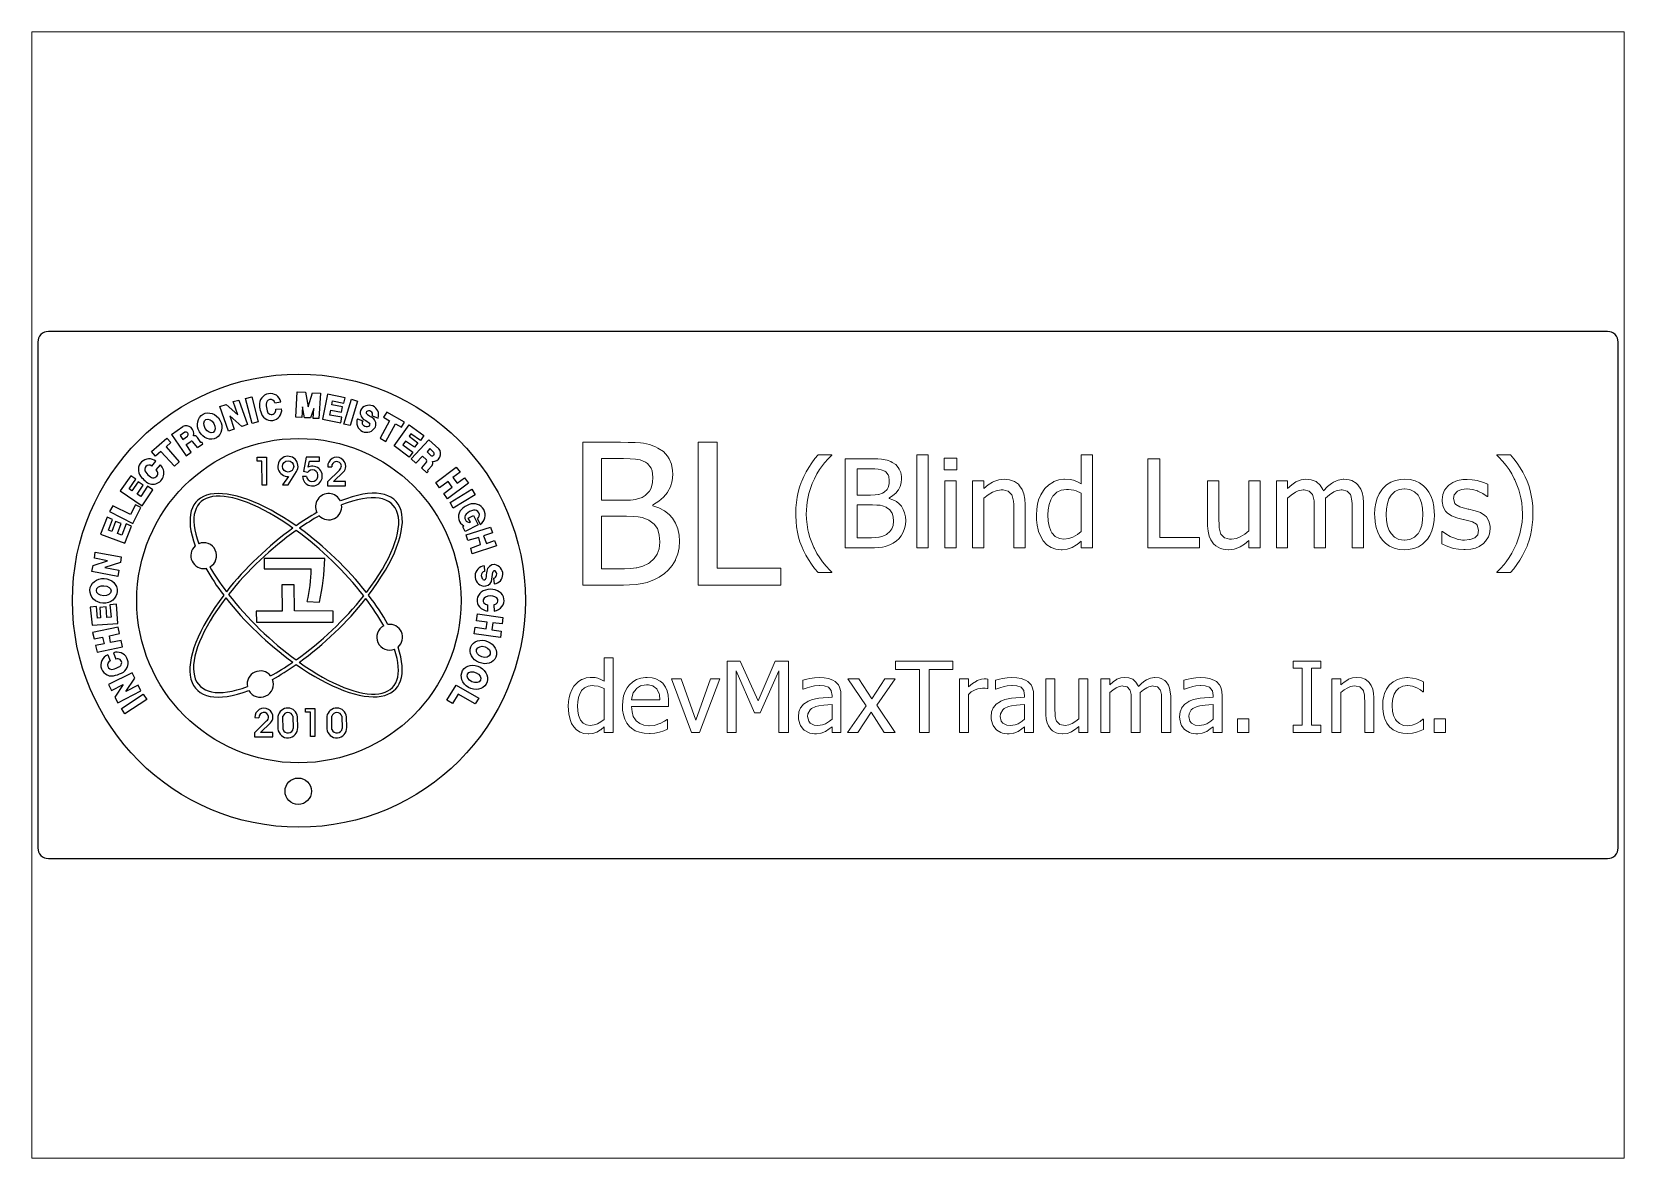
# Paper-space layout 'Layout1' of a CAD drawing. Header units: millimetres. Extents: x 30 to 267, y 21 to 189.
# The model-space entities are those that its viewports show. They can reach past a viewport. Long polylines and large blocks are cut down to what shows.
import ezdxf

# ---------------------------------------------------------------- set-up
doc = ezdxf.new("R2010")
doc.units = ezdxf.units.MM

msp = doc.modelspace()

# ---------------------------------------------------------------- linework, layer by layer
at = {"color": 1, "true_color": 0xff0000}
for p, q in [((73.44, 125.6), (73.89, 132.8)), ((73.89, 132.8), (76.25, 132.74)), ((76.25, 132.74), (76.96, 128.54)), ((76.96, 128.54), (78.21, 132.56)), ((78.21, 132.56), (80.48, 132.43)), ((80.48, 132.43), (80.05, 125.2)), ((82.48, 132.16), (81.09, 125.05)), ((87.51, 131.12), (82.48, 132.16)), ((51.86, 128.62), (53.58, 129.18)), ((54.28, 121.68), (51.86, 128.62)), ((53.58, 129.18), (56.95, 126.33)), ((55.65, 130.04), (57.23, 130.44)), ((56.95, 126.33), (55.65, 130.04)), ((57.23, 130.44), (59.71, 123.53)), ((59.13, 130.96), (60.98, 131.38)), ((61, 123.83), (59.13, 130.96)), ((60.98, 131.38), (62.7, 124.27)), ((67.49, 129.72), (69.24, 129.97)), ((67.77, 127.9), (69.42, 128.02)), ((75.36, 128.53), (75.13, 125.49)), ((75.96, 125.41), (75.36, 128.53)), ((78.6, 128.08), (77.61, 125.4)), ((78.41, 125.27), (78.6, 128.08)), ((83.1, 126.23), (83.4, 127.6)), ((83.4, 127.6), (86.5, 127.05)), ((83.74, 129.16), (83.9, 130.23)), ((86.79, 128.59), (83.74, 129.16)), ((83.9, 130.23), (87.17, 129.56)), ((86.5, 127.05), (86.79, 128.59)), ((87.17, 129.56), (87.51, 131.12)), ((87.17, 123.66), (89.28, 130.7)), ((90.98, 130.18), (88.91, 123.21)), ((89.28, 130.7), (90.98, 130.18)), ((99.39, 127.03), (98.46, 125.59)), ((104.42, 124.18), (99.39, 127.03)), ((38.07, 120.73), (41.29, 122.95)), ((58.09, 122.96), (54.68, 126.03)), ((54.68, 126.03), (55.93, 122.22)), ((59.71, 123.53), (58.09, 122.96)), ((62.7, 124.27), (61, 123.83)), ((75.13, 125.49), (73.44, 125.6)), ((77.61, 125.4), (75.96, 125.41)), ((80.05, 125.2), (78.41, 125.27)), ((81.09, 125.05), (86.28, 124)), ((86.6, 125.58), (83.1, 126.23)), ((86.28, 124), (86.6, 125.58)), ((88.91, 123.21), (87.17, 123.66)), ((91, 125.17), (92.5, 124.61)), ((93.44, 124.63), (94.48, 123.89)), ((95.3, 126.03), (96.89, 125.37)), ((100.12, 124.56), (97.49, 119.66)), ((98.46, 125.59), (100.12, 124.56)), ((99.1, 118.73), (101.85, 123.73)), ((101.51, 117.43), (105.75, 123.42)), ((101.85, 123.73), (103.59, 122.8)), ((103.59, 122.8), (104.42, 124.18)), ((105.75, 123.42), (109.92, 120.44)), ((32.37, 115.86), (36.7, 119.67)), ((37.88, 118.42), (36.5, 117.14)), ((36.7, 119.67), (37.88, 118.42)), ((38.07, 120.73), (42.25, 114.66)), ((41.88, 121.31), (40.51, 120.36)), ((40.51, 120.36), (41.25, 119.28)), ((41.25, 119.28), (42.6, 120.22)), ((42.23, 117.8), (43.56, 118.7)), ((45.46, 116.96), (44.13, 118.6)), ((46.4, 118.43), (45.42, 119.83)), ((45.46, 116.96), (47.02, 118.02)), ((46.75, 118.41), (46.4, 118.43)), ((47.02, 118.02), (46.75, 118.41)), ((55.93, 122.22), (54.28, 121.68)), ((97.49, 119.66), (99.1, 118.73)), ((104.67, 118.75), (103.95, 117.73)), ((107.26, 117.05), (104.67, 118.75)), ((106.19, 120.9), (105.69, 120.19)), ((105.69, 120.19), (108.22, 118.35)), ((108.94, 119.01), (106.19, 120.9)), ((111.36, 119.19), (106.31, 113.74)), ((108.22, 118.35), (107.26, 117.05)), ((109.92, 120.44), (108.94, 119.01)), ((111.36, 119.19), (114.19, 116.63)), ((33.54, 114.56), (32.37, 115.86)), ((35.04, 115.86), (33.54, 114.56)), ((38.87, 111.65), (35.04, 115.86)), ((36.5, 117.14), (40.23, 112.91)), ((43.64, 115.66), (42.23, 117.8)), ((42.25, 114.66), (43.64, 115.66)), ((62.41, 114.19), (65.09, 114.19)), ((62.42, 113.14), (62.41, 114.19)), ((65.09, 114.19), (65.09, 106.26)), ((76.44, 114.23), (75.69, 110.17)), ((80.22, 114.26), (76.44, 114.23)), ((80.24, 113.08), (80.22, 114.26)), ((105.71, 114.28), (101.51, 117.43)), ((103.95, 117.73), (106.8, 115.67)), ((106.8, 115.67), (105.71, 114.28)), ((106.31, 113.74), (107.68, 112.55)), ((107.68, 112.55), (109.5, 114.5)), ((109.5, 114.5), (110.7, 113.5)), ((111.64, 116.67), (110.84, 115.75)), ((110.84, 115.75), (111.88, 114.71)), ((112.78, 115.57), (111.64, 116.67)), ((26.49, 108.92), (23.46, 104.62)), ((27.93, 107.94), (26.49, 108.92)), ((32.42, 111.71), (33.62, 113.07)), ((34.88, 112.01), (33.62, 110.61)), ((40.23, 112.91), (38.87, 111.65)), ((63.83, 113.13), (62.42, 113.14)), ((63.84, 106.26), (63.83, 113.13)), ((71.28, 106.35), (73.67, 110.12)), ((76.75, 109.86), (75.69, 110.17)), ((77.02, 111.42), (77.37, 113.07)), ((77.37, 113.07), (80.24, 113.08)), ((85.86, 110.56), (82.46, 107.18)), ((82.54, 111.51), (83.71, 111.48)), ((84.16, 107.32), (87, 110.06)), ((110.68, 112.93), (109.28, 111.22)), ((109.28, 111.22), (110.76, 109.82)), ((110.76, 109.82), (111.13, 110.19)), ((111.03, 110.57), (112.27, 111.9)), ((111.13, 110.19), (111.03, 110.57)), ((113.32, 107.05), (119.1, 111.43)), ((120.28, 109.95), (118.21, 108.43)), ((119.1, 111.43), (120.28, 109.95)), ((23.46, 104.62), (29.73, 100.39)), ((25.97, 105.2), (27.93, 107.94)), ((26.79, 104.64), (25.97, 105.2)), ((28.57, 107.18), (26.79, 104.64)), ((28.25, 103.67), (29.98, 106.3)), ((29.98, 106.3), (28.57, 107.18)), ((31.26, 105.96), (29.29, 103.03)), ((29.73, 100.39), (32.72, 104.92)), ((32.72, 104.92), (31.26, 105.96)), ((65.09, 106.26), (63.84, 106.26)), ((71.4, 108.75), (69.67, 106.34)), ((69.67, 106.34), (71.28, 106.35)), ((76.51, 108.76), (75.37, 108.76)), ((82.46, 107.18), (82.46, 106.09)), ((82.46, 106.09), (87.61, 106.09)), ((87.61, 107.3), (84.16, 107.32)), ((87.61, 106.09), (87.61, 107.3)), ((114.33, 105.52), (113.32, 107.05)), ((116.81, 107.33), (114.33, 105.52)), ((115.59, 103.86), (117.97, 105.68)), ((122.62, 106.81), (116.67, 102.4)), ((117.97, 105.68), (116.81, 107.33)), ((117.37, 101.35), (123.54, 105.16)), ((118.21, 108.43), (119.44, 106.81)), ((119.44, 106.81), (121.46, 108.31)), ((121.46, 108.31), (122.62, 106.81)), ((123.54, 105.16), (124.55, 103.54)), ((21.4, 100.39), (20.38, 98.77)), ((26.37, 97.88), (21.4, 100.39)), ((27.79, 100.69), (26.37, 97.88)), ((27.01, 95.34), (29.33, 99.93)), ((29.33, 99.93), (27.79, 100.69)), ((29.29, 103.03), (28.25, 103.67)), ((116.67, 102.4), (115.59, 103.86)), ((118.27, 99.73), (117.37, 101.35)), ((124.55, 103.54), (118.27, 99.73)), ((19.78, 97.14), (17.87, 92.27)), ((21.28, 96.52), (19.78, 97.14)), ((20.08, 93.47), (21.28, 96.52)), ((20.38, 98.77), (27.01, 95.34)), ((22.16, 95.94), (21.08, 93.09)), ((23.74, 95.32), (22.16, 95.94)), ((22.66, 92.55), (23.74, 95.32)), ((25.17, 95.26), (23.94, 92.07)), ((26.65, 94.62), (25.17, 95.26)), ((122.55, 96.88), (124.06, 97.66)), ((123.22, 95.7), (122.55, 96.88)), ((124.06, 97.66), (125.4, 94.96)), ((125.2, 96.7), (125.98, 95.04)), ((17.87, 92.27), (24.74, 89.71)), ((21.08, 93.09), (20.08, 93.47)), ((23.94, 92.07), (22.66, 92.55)), ((24.74, 89.71), (26.65, 94.62)), ((120.99, 94.41), (121.31, 94.69)), ((121.69, 93.03), (120.99, 94.41)), ((125.4, 94.96), (121.69, 93.03)), ((122.01, 92.14), (128.87, 94.35)), ((122.46, 90.47), (122.01, 92.14)), ((125.54, 91.37), (122.46, 90.47)), ((126.08, 89.35), (125.54, 91.37)), ((129.48, 92.71), (126.95, 91.88)), ((126.95, 91.88), (127.75, 89.7)), ((128.87, 94.35), (129.48, 92.71)), ((16.09, 85.44), (16.29, 87.16)), ((16.29, 87.16), (23.7, 85.86)), ((123.26, 88.35), (126.08, 89.35)), ((123.65, 86.75), (123.26, 88.35)), ((130.6, 88.96), (123.65, 86.75)), ((127.75, 89.7), (130.06, 90.5)), ((130.06, 90.5), (130.6, 88.96)), ((15.41, 81.65), (15.75, 83.35)), ((22.78, 80.25), (15.41, 81.65)), ((15.75, 83.35), (19.82, 84.7)), ((19.82, 84.7), (16.09, 85.44)), ((23.5, 84.26), (19.03, 82.81)), ((19.03, 82.81), (23.02, 82.07)), ((23.02, 82.07), (22.78, 80.25)), ((23.7, 85.86), (23.5, 84.26)), ((81.71, 85.36), (64.48, 85.4)), ((64.48, 85.4), (64.48, 82.43)), ((64.48, 82.43), (77.87, 82.41)), ((127.12, 83.28), (127.22, 81.68)), ((72.98, 77.89), (69.47, 77.9)), ((69.47, 77.9), (69.54, 70.4)), ((73.05, 70.52), (72.98, 77.89)), ((129.79, 79.76), (129.98, 78.18)), ((76.7, 73.11), (80.19, 72.95)), ((16.67, 71.68), (14.93, 71.52)), ((14.93, 71.52), (15.43, 66.39)), ((16.99, 68.43), (16.67, 71.68)), ((17.87, 68.47), (16.99, 68.43)), ((19.42, 71.6), (17.63, 71.48)), ((17.63, 71.48), (17.87, 68.47)), ((19.64, 68.63), (19.42, 71.6)), ((20.84, 68.67), (19.64, 68.63)), ((22.36, 72.36), (20.52, 72.22)), ((20.52, 72.22), (20.84, 68.67)), ((22.8, 66.91), (22.36, 72.36)), ((69.54, 70.4), (62.21, 70.41)), ((62.21, 70.41), (62.24, 67.27)), ((84.06, 70.39), (73.05, 70.52)), ((84.06, 67.27), (84.06, 70.39)), ((124.87, 67.65), (125.2, 69.61)), ((125.2, 69.61), (132.44, 68.57)), ((128.07, 72.17), (128.07, 70.38)), ((128.07, 72.17), (128.07, 72.17)), ((128.07, 70.38), (128.07, 70.37)), ((129.89, 72.21), (129.93, 70.41)), ((132.44, 68.57), (132.22, 66.76)), ((15.43, 66.39), (22.8, 66.91)), ((22.89, 65.82), (15.58, 64.28)), ((15.58, 64.28), (16.03, 62.51)), ((20.36, 63.37), (23.27, 64.03)), ((23.27, 64.03), (22.89, 65.82)), ((62.24, 67.27), (84.06, 67.27)), ((124.26, 63.93), (124.55, 65.8)), ((131.7, 62.92), (124.26, 63.93)), ((124.55, 65.8), (127.69, 65.38)), ((127.93, 67.29), (124.87, 67.65)), ((127.69, 65.38), (127.93, 67.29)), ((129.54, 67.04), (129.32, 65.04)), ((129.32, 65.04), (131.97, 64.7)), ((132.22, 66.76), (129.54, 67.04)), ((131.97, 64.7), (131.7, 62.92)), ((16.03, 62.51), (18.42, 62.97)), ((18.92, 61.07), (16.41, 60.61)), ((16.41, 60.61), (16.85, 58.76)), ((16.85, 58.76), (24.09, 60.27)), ((18.42, 62.97), (18.92, 61.07)), ((20.68, 61.49), (20.36, 63.37)), ((23.73, 62.05), (20.68, 61.49)), ((24.09, 60.27), (23.73, 62.05)), ((19.91, 57.95), (20.56, 56.26)), ((21.52, 58.53), (22.24, 56.78)), ((26.83, 52.83), (20.12, 49.48)), ((25.05, 47.52), (27.63, 51.31)), ((27.63, 51.31), (26.83, 52.83)), ((20.12, 49.48), (20.96, 47.82)), ((20.96, 47.82), (24.32, 49.52)), ((24.32, 49.52), (21.9, 45.9)), ((21.9, 45.9), (22.82, 44.31)), ((22.82, 44.31), (29.37, 47.76)), ((23.78, 42.73), (29.98, 46.76)), ((28.61, 49.3), (25.05, 47.52)), ((29.37, 47.76), (28.61, 49.3)), ((29.98, 46.76), (31.04, 45.25)), ((116.47, 45.06), (119.09, 49.35)), ((119.7, 46.81), (118.03, 44.1)), ((119.09, 49.35), (125.55, 45.65)), ((124.51, 44), (119.7, 46.81)), ((125.55, 45.65), (124.51, 44)), ((24.79, 41.17), (23.78, 42.73)), ((31.04, 45.25), (24.79, 41.17)), ((76.25, 42.67), (78.92, 42.67)), ((76.25, 41.62), (76.25, 42.67)), ((77.66, 41.61), (76.25, 41.62)), ((77.67, 34.74), (77.66, 41.61)), ((78.92, 42.67), (78.92, 34.74)), ((118.03, 44.1), (116.47, 45.06)), ((65.12, 39.14), (61.73, 35.76)), ((61.8, 40.09), (62.97, 40.06)), ((63.42, 35.9), (66.27, 38.64)), ((68.37, 40.44), (68.36, 36.89)), ((69.81, 36.72), (69.8, 40.49)), ((72.65, 40.47), (72.74, 37.04)), ((74.02, 37.27), (73.97, 40.3)), ((82.3, 40.44), (82.29, 36.89)), ((83.74, 36.72), (83.73, 40.49)), ((86.58, 40.47), (86.68, 37.04)), ((87.96, 37.27), (87.9, 40.3)), ((61.73, 35.76), (61.73, 34.67)), ((61.73, 34.67), (66.87, 34.67)), ((66.87, 35.88), (63.42, 35.9)), ((66.87, 34.67), (66.87, 35.88)), ((78.92, 34.74), (77.67, 34.74))]:
    msp.add_line(p, q, dxfattribs=at)
msp.add_lwpolyline([(0, 147), (0, 3, 0.414214), (3, 0), (447, 0, 0.414214), (450, 3), (450, 147, 0.414214), (447, 150), (3, 150, 0.414214)], format="xyb", close=True)
at = {"color": 181, "lineweight": 0}
for points in [[(165.91, 118.47), (155.15, 118.47), (155.15, 77.83), (166.79, 77.83), (168.48, 77.86), (170.39, 78.01), (172.07, 78.26), (173.55, 78.6), (173.74, 78.65), (175.39, 79.27), (176.96, 80.09), (178.46, 81.14), (179.49, 82.04)], [(179.3, 114.54), (178.12, 115.8), (176.59, 116.82), (175.84, 117.2), (174.17, 117.82), (172.43, 118.19), (171.62, 118.29), (170.05, 118.4), (168.14, 118.45), (165.91, 118.47)], [(160.54, 101.96), (160.54, 113.87), (165.73, 113.87)], [(165.73, 113.87), (166.77, 113.85), (168.67, 113.79), (170.18, 113.7), (171.47, 113.45), (173.08, 112.8), (173.59, 112.46), (174.68, 111.1), (174.94, 110.37), (175.16, 108.53), (175.07, 106.98), (174.64, 105.37), (174.19, 104.52), (172.9, 103.29), (172.04, 102.8), (170.43, 102.24), (170.31, 102.2), (168.8, 102.02), (166.68, 101.96), (160.54, 101.96)], [(165.73, 113.87), (166.77, 113.85), (168.67, 113.79), (170.18, 113.7), (171.47, 113.45), (173.08, 112.8), (173.59, 112.46), (174.68, 111.1), (174.94, 110.37), (175.16, 108.53), (175.07, 106.98), (174.64, 105.37), (174.19, 104.52), (172.9, 103.29), (172.04, 102.8), (170.43, 102.24), (170.31, 102.2), (168.8, 102.02), (166.68, 101.96), (160.54, 101.96)], [(176.87, 101.68), (178.2, 102.82), (179.28, 104.17), (179.34, 104.26), (180.14, 105.82), (180.63, 107.48), (180.78, 109.3), (180.72, 110.44), (180.4, 112.22), (179.77, 113.77), (179.3, 114.54)], [(176.87, 101.68), (178.2, 102.82), (179.28, 104.17), (179.34, 104.26), (180.14, 105.82), (180.63, 107.48), (180.78, 109.3), (180.72, 110.44), (180.4, 112.22), (179.77, 113.77), (179.3, 114.54)], [(236.64, 113.79), (229.92, 113.79), (229.92, 88.39), (237.19, 88.39), (238.25, 88.41), (239.43, 88.5), (240.5, 88.65), (241.42, 88.85), (241.53, 88.89), (242.56, 89.29), (243.55, 89.79), (244.49, 90.45), (245.13, 91.01)], [(245.01, 111.32), (244.28, 112.11), (243.31, 112.76), (242.86, 112.99), (241.81, 113.38), (240.73, 113.6), (240.2, 113.66), (239.23, 113.74), (238.05, 113.77), (236.64, 113.79)], [(300.32, 114.93), (297.1, 114.93), (297.1, 106.68)], [(297.1, 90.33), (297.1, 88.39), (300.32, 88.39), (300.32, 114.93)], [(233.29, 103.46), (233.29, 110.91), (236.53, 110.91)], [(236.53, 110.91), (237.19, 110.89), (238.37, 110.87), (239.3, 110.8), (240.13, 110.65), (241.14, 110.23), (241.46, 110.03), (242.13, 109.19), (242.28, 108.72), (242.43, 107.58), (242.37, 106.6), (242.11, 105.59), (241.81, 105.07), (241.01, 104.3), (240.48, 104), (239.47, 103.63), (239.4, 103.63), (238.46, 103.49), (237.13, 103.46), (233.29, 103.46)], [(236.53, 110.91), (237.19, 110.89), (238.37, 110.87), (239.3, 110.8), (240.13, 110.65), (241.14, 110.23), (241.46, 110.03), (242.13, 109.19), (242.28, 108.72), (242.43, 107.58), (242.37, 106.6), (242.11, 105.59), (241.81, 105.07), (241.01, 104.3), (240.48, 104), (239.47, 103.63), (239.4, 103.63), (238.46, 103.49), (237.13, 103.46), (233.29, 103.46)], [(243.5, 103.29), (244.32, 104), (244.99, 104.84), (245.03, 104.9), (245.54, 105.87), (245.84, 106.92), (245.93, 108.04), (245.91, 108.77), (245.71, 109.88), (245.31, 110.85), (245.01, 111.32)], [(243.5, 103.29), (244.32, 104), (244.99, 104.84), (245.03, 104.9), (245.54, 105.87), (245.84, 106.92), (245.93, 108.04), (245.91, 108.77), (245.71, 109.88), (245.31, 110.85), (245.01, 111.32)], [(269.39, 107.45), (266.19, 107.45), (266.19, 88.39), (269.39, 88.39), (269.39, 102.61), (270.62, 103.53), (271.88, 104.28), (272.91, 104.69), (274.33, 104.92)], [(275.17, 107.97), (275.12, 107.97), (273.62, 107.78), (272.22, 107.28), (271.86, 107.11), (270.62, 106.32), (269.39, 105.33)], [(269.39, 105.33), (269.39, 107.45)], [(274.33, 104.92), (274.87, 104.9), (276.24, 104.58), (276.3, 104.54), (277.33, 103.49), (277.48, 103.2), (277.83, 101.7), (277.91, 100.78), (277.94, 99.23), (277.94, 88.39), (281.15, 88.39), (281.15, 100.76), (281.07, 102.24), (280.79, 103.76), (280.28, 105.05)], [(274.33, 104.92), (274.87, 104.9), (276.24, 104.58), (276.3, 104.54), (277.33, 103.49), (277.48, 103.2), (277.83, 101.7), (277.91, 100.78), (277.94, 99.23), (277.94, 88.39), (281.15, 88.39), (281.15, 100.76), (281.07, 102.24), (280.79, 103.76), (280.28, 105.05)], [(280.28, 105.05), (279.57, 106.12), (279.2, 106.51), (278.08, 107.31), (276.73, 107.8), (275.17, 107.97)], [(286.78, 105.31), (286.37, 104.79), (285.6, 103.53), (284.98, 102.11), (284.65, 100.87), (284.42, 99.39), (284.35, 97.77), (284.38, 96.38), (284.55, 94.88), (284.85, 93.52), (284.98, 93.05), (285.56, 91.61), (286.29, 90.39)], [(287.85, 106.36), (286.78, 105.31)], [(292.15, 90.91), (290.88, 91.06), (289.65, 91.66), (288.73, 92.69), (288.41, 93.29), (287.98, 94.56), (287.74, 96.06), (287.64, 97.84), (287.7, 99.23), (287.96, 100.78), (288.41, 102.09), (289.05, 103.2), (289.1, 103.25), (290.13, 104.24), (291.41, 104.84), (292.9, 105.03)], [(292.38, 107.97), (292.19, 107.97), (290.71, 107.76), (289.29, 107.28), (289.1, 107.16), (287.85, 106.36)], [(292.9, 105.03), (293.5, 105.01), (294.98, 104.81), (295.64, 104.62), (297.1, 104.02), (297.1, 93.03), (296.01, 92.19), (294.7, 91.49), (293.61, 91.1), (292.15, 90.91)], [(297.1, 106.68), (296.22, 107.13), (294.87, 107.65), (293.97, 107.86), (292.38, 107.97)], [(336.28, 107.45), (333.08, 107.45), (333.08, 95.07), (333.08, 94.71), (333.23, 93.14), (333.55, 91.79), (333.98, 90.75)], [(339.89, 90.91), (339.33, 90.93), (337.98, 91.25), (337.93, 91.27), (336.9, 92.32), (336.77, 92.6), (336.41, 94.08), (336.34, 94.96), (336.28, 96.59), (336.28, 107.45)], [(348.06, 107.45), (344.84, 107.45), (344.84, 93.22), (343.71, 92.34), (342.4, 91.57), (341.3, 91.12), (339.89, 90.91)], [(344.84, 90.5), (344.84, 88.39), (348.06, 88.39), (348.06, 107.45)], [(355.88, 107.45), (352.68, 107.45), (352.68, 88.39), (355.88, 88.39), (355.88, 102.61), (356.87, 103.46), (358.11, 104.26), (358.9, 104.64), (360.28, 104.92)], [(361.11, 107.97), (359.76, 107.82), (358.39, 107.28), (358.26, 107.2), (357.08, 106.4), (355.88, 105.33)], [(355.88, 105.33), (355.88, 107.45)], [(360.28, 104.92), (360.58, 104.9), (361.99, 104.58), (362.96, 103.59), (363.07, 103.36), (363.39, 101.85), (363.45, 100.95), (363.48, 99.41), (363.48, 88.39), (366.7, 88.39), (366.7, 100.93), (366.68, 101.88), (366.63, 102.56), (367.79, 103.55), (368.99, 104.32), (369.7, 104.64)], [(360.28, 104.92), (360.58, 104.9), (361.99, 104.58), (362.96, 103.59), (363.07, 103.36), (363.39, 101.85), (363.45, 100.95), (363.48, 99.41), (363.48, 88.39), (366.7, 88.39), (366.7, 100.93), (366.68, 101.88), (366.63, 102.56), (367.79, 103.55), (368.99, 104.32), (369.7, 104.64)], [(365.95, 104.99), (365.15, 106.3), (364.1, 107.2), (363.97, 107.28), (362.62, 107.8), (361.11, 107.97)], [(366.09, 104.67), (365.95, 104.99)], [(366.09, 104.67), (365.95, 104.99)], [(371.91, 107.97), (371.74, 107.97), (370.26, 107.73), (368.91, 107.13), (368.35, 106.77), (367.23, 105.85), (366.09, 104.67)], [(369.7, 104.64), (371.08, 104.92)], [(371.08, 104.92), (371.4, 104.9), (372.79, 104.58), (373.76, 103.59), (373.87, 103.36), (374.19, 101.85), (374.25, 100.95), (374.3, 99.41), (374.3, 88.39), (377.51, 88.39), (377.51, 100.93), (377.51, 101.25), (377.38, 102.86), (377.09, 104.19), (376.7, 105.14)], [(371.08, 104.92), (371.4, 104.9), (372.79, 104.58), (373.76, 103.59), (373.87, 103.36), (374.19, 101.85), (374.25, 100.95), (374.3, 99.41), (374.3, 88.39), (377.51, 88.39), (377.51, 100.93), (377.51, 101.25), (377.38, 102.86), (377.09, 104.19), (376.7, 105.14)], [(376.7, 105.14), (375.9, 106.34), (375.41, 106.83), (374.14, 107.59), (373.42, 107.8), (371.91, 107.97)], [(383.01, 105.33), (382.67, 104.94), (381.94, 103.81), (381.38, 102.56), (380.97, 101.15), (380.73, 99.6), (380.65, 97.9), (380.67, 97.39), (380.78, 95.74), (381.08, 94.25), (381.53, 92.88), (382.15, 91.66), (382.94, 90.58)], [(382.94, 90.58), (383.76, 89.73), (384.88, 88.91), (386.17, 88.33), (387.6, 87.97), (389.17, 87.86), (390.33, 87.92), (391.79, 88.2), (393.1, 88.72), (394.3, 89.49), (395.35, 90.48), (395.67, 90.86), (396.38, 91.96), (396.94, 93.22), (397.35, 94.64), (397.58, 96.19), (397.67, 97.9), (397.65, 98.57), (397.5, 100.22), (397.2, 101.74), (396.75, 103.08), (396.13, 104.28), (395.35, 105.35), (394.6, 106.08), (393.44, 106.9), (392.17, 107.5), (390.74, 107.86), (389.17, 107.97)], [(389.17, 107.97), (388.03, 107.91), (386.57, 107.61), (385.26, 107.09), (384.06, 106.32), (383.01, 105.33)], [(389.17, 90.61), (389.08, 90.61), (387.58, 90.84), (386.32, 91.46), (385.33, 92.49), (384.81, 93.35), (384.34, 94.64), (384.06, 96.16), (383.97, 97.9), (384.04, 99.49), (384.28, 101.04), (384.71, 102.35), (385.33, 103.42), (385.35, 103.46), (386.38, 104.43), (387.65, 105.01), (389.17, 105.2)], [(389.17, 105.2), (389.21, 105.2), (390.72, 104.99), (392, 104.39), (393.01, 103.42), (393.55, 102.5), (394, 101.21), (394.26, 99.69), (394.36, 97.9), (394.3, 96.38), (394.06, 94.83), (393.63, 93.52), (393.01, 92.45), (392.99, 92.41), (391.96, 91.42), (390.69, 90.82), (389.17, 90.61)], [(401.49, 106), (400.59, 104.88), (400.05, 103.57), (399.86, 102.09), (399.88, 101.62), (400.18, 100.14), (400.85, 98.89), (401.34, 98.35), (402.5, 97.52), (404.02, 96.92), (404.35, 96.83), (405.85, 96.49), (406, 96.46), (407.44, 96.14), (408.53, 95.8), (409.67, 95.16), (409.89, 94.88), (410.27, 93.44), (410.03, 92.11), (409.15, 91.27), (407.85, 90.82), (407.7, 90.8), (406.23, 90.63)], [(406.97, 107.89), (405.76, 107.84), (404.26, 107.56), (402.93, 107.03), (401.81, 106.28), (401.49, 106)], [(412.27, 90.3), (413.08, 91.55), (413.36, 92.39), (413.55, 93.87), (413.51, 94.58), (413.19, 96.06), (412.5, 97.22), (412.03, 97.67), (410.83, 98.44), (409.3, 98.98), (408.92, 99.08), (407.46, 99.41), (407.33, 99.43), (405.87, 99.77), (404.95, 100.05), (403.79, 100.74), (403.51, 101.06), (403.14, 102.5), (403.3, 103.48), (404.22, 104.52), (405.35, 104.99), (406.9, 105.18)], [(406.9, 105.18), (407.01, 105.18), (408.49, 105.03), (409.95, 104.62), (410.08, 104.58), (411.45, 103.93), (412.68, 103.08), (412.85, 103.08), (412.85, 106.51), (411.69, 107.03), (410.16, 107.5), (409.95, 107.56), (408.45, 107.82), (406.97, 107.89)], [(179.75, 97.88), (178.42, 98.95), (176.87, 99.79), (175.09, 100.41), (175.09, 100.63), (175.29, 100.72), (176.87, 101.68)], [(233.29, 91.27), (233.29, 100.65), (237.13, 100.65)], [(237.13, 100.65), (237.69, 100.65), (238.89, 100.61), (239.83, 100.54), (240.54, 100.39), (241.57, 99.99), (241.68, 99.92), (242.64, 99.23), (243.22, 98.42), (243.27, 98.27), (243.53, 97.26), (243.63, 96.04), (243.63, 96.02), (243.52, 94.81), (243.18, 93.85), (242.65, 93.1), (241.77, 92.34), (241.62, 92.24), (240.63, 91.76), (239.53, 91.48), (239.43, 91.46), (238.5, 91.34), (237.36, 91.29), (236.05, 91.27), (233.29, 91.27)], [(237.13, 100.65), (237.69, 100.65), (238.89, 100.61), (239.83, 100.54), (240.54, 100.39), (241.57, 99.99), (241.68, 99.92), (242.64, 99.23), (243.22, 98.42), (243.27, 98.27), (243.53, 97.26), (243.63, 96.04), (243.63, 96.02), (243.52, 94.81), (243.18, 93.85), (242.65, 93.1), (241.77, 92.34), (241.62, 92.24), (240.63, 91.76), (239.53, 91.48), (239.43, 91.46), (238.5, 91.34), (237.36, 91.29), (236.05, 91.27), (233.29, 91.27)], [(245.29, 100.91), (244.47, 101.59), (243.5, 102.11), (242.37, 102.48), (242.37, 102.63), (242.5, 102.69), (243.5, 103.29)], [(245.13, 91.01), (245.84, 91.85), (246.42, 92.84), (246.45, 92.92), (246.83, 93.91), (247.05, 95), (247.13, 96.17), (247.07, 97.28), (246.83, 98.38), (246.44, 99.38), (245.89, 100.26), (245.29, 100.91)], [(245.13, 91.01), (245.84, 91.85), (246.42, 92.84), (246.45, 92.92), (246.83, 93.91), (247.05, 95), (247.13, 96.17), (247.07, 97.28), (246.83, 98.38), (246.44, 99.38), (245.89, 100.26), (245.29, 100.91)], [(160.54, 82.45), (160.54, 97.45), (166.68, 97.45)], [(166.68, 97.45), (167.58, 97.45), (169.51, 97.39), (170.99, 97.26), (172.13, 97.04), (173.78, 96.4), (173.96, 96.29), (175.5, 95.18), (176.42, 93.89), (176.51, 93.65), (176.94, 92.04), (177.07, 90.09), (177.07, 90.05), (176.88, 88.12), (176.36, 86.59), (175.52, 85.39), (174.13, 84.17), (173.87, 83.99), (172.3, 83.24), (170.52, 82.77), (170.37, 82.75), (168.87, 82.58), (167.06, 82.49), (164.94, 82.45), (160.54, 82.45)], [(166.68, 97.45), (167.58, 97.45), (169.51, 97.39), (170.99, 97.26), (172.13, 97.04), (173.78, 96.4), (173.96, 96.29), (175.5, 95.18), (176.42, 93.89), (176.51, 93.65), (176.94, 92.04), (177.07, 90.09), (177.07, 90.05), (176.88, 88.12), (176.36, 86.59), (175.52, 85.39), (174.13, 84.17), (173.87, 83.99), (172.3, 83.24), (170.52, 82.77), (170.37, 82.75), (168.87, 82.58), (167.06, 82.49), (164.94, 82.45), (160.54, 82.45)], [(179.49, 82.04), (180.61, 83.39), (181.55, 84.96), (181.62, 85.09), (182.22, 86.68), (182.58, 88.42), (182.69, 90.31), (182.58, 92.07), (182.22, 93.83), (181.58, 95.41), (180.7, 96.83), (179.75, 97.88)], [(179.49, 82.04), (180.61, 83.39), (181.55, 84.96), (181.62, 85.09), (182.22, 86.68), (182.58, 88.42), (182.69, 90.31), (182.58, 92.07), (182.22, 93.83), (181.58, 95.41), (180.7, 96.83), (179.75, 97.88)], [(333.98, 90.75), (334.8, 89.57), (335.44, 88.99), (336.73, 88.27), (337.55, 88.01), (339.07, 87.86), (339.15, 87.86), (340.66, 88.03), (342.03, 88.54), (342.37, 88.7), (343.58, 89.49), (344.84, 90.5)], [(399.95, 93.12), (399.78, 93.12), (399.78, 89.53), (401, 88.97), (402.54, 88.44), (403.1, 88.27), (404.56, 88.01), (406.09, 87.92), (406.43, 87.94), (408.02, 88.05), (409.33, 88.37), (410.4, 88.84), (411.64, 89.66), (412.27, 90.3)], [(406.23, 90.63), (405.66, 90.65), (404.18, 90.93), (403.77, 91.06), (402.39, 91.59), (402.2, 91.68), (400.93, 92.41), (399.95, 93.12)], [(286.29, 90.39), (287.31, 89.3), (288.54, 88.5), (289.91, 88.03), (291.41, 87.86), (291.65, 87.86), (293.11, 88.05), (294.53, 88.54), (295.8, 89.29), (295.92, 89.36), (297.1, 90.33)], [(163.8, 57.12), (161.25, 57.12), (161.25, 50.51)], [(161.25, 37.44), (161.25, 35.89), (163.8, 35.89), (163.8, 57.12)], [(200.01, 56.2), (196.32, 56.2), (196.32, 35.89), (198.85, 35.89), (198.85, 53.4)], [(205.08, 44.9), (200.01, 56.2)], [(205.08, 44.9), (200.01, 56.2)], [(213.73, 56.2), (209.97, 56.2), (205.08, 44.9)], [(211.03, 53.4), (211.03, 35.89), (213.73, 35.89), (213.73, 56.2)], [(211.03, 53.4), (211.03, 35.89), (213.73, 35.89), (213.73, 56.2)], [(153.84, 50.25), (152.98, 49.43)], [(157.47, 51.54), (157.3, 51.54), (156.12, 51.39), (155, 50.98), (154.83, 50.91), (153.84, 50.25)], [(161.25, 50.51), (160.54, 50.89), (159.45, 51.3), (158.72, 51.47), (157.47, 51.54)], [(173.51, 51.54), (173.05, 51.54), (171.7, 51.34), (170.46, 50.91), (169.38, 50.25), (168.42, 49.35), (167.82, 48.58), (167.22, 47.5), (166.81, 46.26), (166.55, 44.9), (166.46, 43.42), (166.51, 42.26), (166.74, 40.85), (167.15, 39.62), (167.73, 38.53), (168.48, 37.59)], [(177.93, 49.86), (177.2, 50.51), (176.02, 51.13), (174.92, 51.43), (173.51, 51.54)], [(183.21, 51.13), (180.44, 51.13), (186.13, 35.89)], [(187.39, 39.35), (183.21, 51.13)], [(186.13, 35.89), (188.44, 35.89), (194.18, 51.13)], [(194.18, 51.13), (191.51, 51.13), (187.39, 39.35)], [(198.85, 53.4), (204.11, 41.47)], [(198.85, 53.4), (204.11, 41.47)], [(204.11, 41.47), (205.73, 41.47), (211.03, 53.4)], [(222.47, 51.49), (221.2, 51.43), (219.85, 51.24), (219.01, 51.07), (217.81, 50.79), (217.81, 48.19), (217.96, 48.19), (219.06, 48.6), (220.36, 48.98), (221.18, 49.13), (222.45, 49.22)], [(227.96, 49.39), (227.04, 50.36), (226.38, 50.77), (225.11, 51.24), (223.93, 51.43), (222.47, 51.49)], [(233.78, 51.13), (230.63, 51.13), (235.88, 43.44)], [(237.45, 45.42), (233.78, 51.13)], [(244.13, 51.13), (241.21, 51.13), (237.45, 45.42)], [(238.87, 43.62), (244.13, 51.13)], [(264.99, 51.13), (262.42, 51.13), (262.42, 35.89), (264.99, 35.89), (264.99, 46.71), (265.79, 47.39), (266.94, 48.04), (267.67, 48.3), (269, 48.49)], [(264.99, 48.87), (264.99, 51.13)], [(269.46, 51.13), (268.75, 51.06), (267.44, 50.62), (267.24, 50.51), (266.19, 49.82), (264.99, 48.87)], [(269, 48.49), (269.76, 48.47), (270.36, 48.36), (270.49, 48.36), (270.49, 51.04), (270.06, 51.11), (269.46, 51.13)], [(277.33, 51.49), (276.05, 51.43), (274.71, 51.24), (273.86, 51.07), (272.66, 50.79), (272.66, 48.19), (272.81, 48.19), (273.92, 48.6), (275.21, 48.98), (276.03, 49.13), (277.31, 49.22)], [(282.81, 49.39), (281.89, 50.36), (281.24, 50.77), (279.97, 51.24), (278.79, 51.43), (277.33, 51.49)], [(289.61, 51.13), (287.04, 51.13), (287.04, 41.23), (287.04, 40.95), (287.16, 39.69), (287.42, 38.61), (287.75, 37.76)], [(292.49, 37.89), (292.04, 37.91), (290.96, 38.17), (290.92, 38.19), (290.09, 39.04), (289.98, 39.26), (289.7, 40.44), (289.65, 41.13), (289.61, 42.44), (289.61, 51.13)], [(299.01, 51.13), (296.44, 51.13), (296.44, 39.75), (295.54, 39.04), (294.49, 38.44), (293.61, 38.08), (292.49, 37.89)], [(296.44, 37.58), (296.44, 35.89), (299.01, 35.89), (299.01, 51.13)], [(305.28, 51.13), (302.71, 51.13), (302.71, 35.89), (305.28, 35.89), (305.28, 47.25), (306.08, 47.93), (307.06, 48.58), (307.69, 48.88), (308.8, 49.11)], [(309.45, 51.54), (308.39, 51.43), (307.28, 51), (307.17, 50.94), (306.23, 50.29), (305.28, 49.43)], [(305.28, 49.43), (305.28, 51.13)], [(313.33, 49.16), (312.69, 50.21), (311.85, 50.92), (311.76, 51), (310.67, 51.41), (309.45, 51.54)], [(318.1, 51.54), (317.95, 51.54), (316.79, 51.36), (315.71, 50.89), (315.26, 50.59), (314.36, 49.86), (313.44, 48.92)], [(321.94, 49.3), (321.28, 50.25), (320.89, 50.64), (319.88, 51.24), (319.32, 51.41), (318.1, 51.54)], [(331, 51.49), (329.75, 51.43), (328.38, 51.24), (327.54, 51.07), (326.36, 50.79), (326.36, 48.19), (326.51, 48.19), (327.61, 48.6), (328.9, 48.98), (329.71, 49.13), (330.98, 49.22)], [(336.49, 49.39), (335.59, 50.36), (334.91, 50.77), (333.64, 51.24), (332.48, 51.43), (331, 51.49)], [(370.99, 51.13), (368.43, 51.13), (368.43, 35.89), (370.99, 35.89), (370.99, 47.25), (371.96, 48), (372.98, 48.6), (373.82, 48.94), (374.94, 49.11)], [(375.62, 51.54), (375.56, 51.54), (374.38, 51.41), (373.26, 51), (372.98, 50.85), (371.98, 50.23), (370.99, 49.43)], [(370.99, 49.43), (370.99, 51.13)], [(379.7, 49.22), (379.13, 50.08), (378.84, 50.38), (377.94, 51.02), (376.87, 51.41), (375.62, 51.54)], [(390.05, 51.49), (389.81, 51.47), (388.46, 51.32), (387.19, 50.94), (387.13, 50.92), (385.91, 50.27), (384.92, 49.41), (384.83, 49.3)], [(390.01, 49.26), (390.07, 49.26), (391.4, 49.05), (392.65, 48.57), (393.7, 47.97), (394.41, 47.42), (394.56, 47.42), (394.56, 50.31), (393.81, 50.64), (392.48, 51.13), (391.42, 51.37), (390.05, 51.49)], [(152.98, 49.43), (152.66, 49.01), (152.04, 48), (151.55, 46.86), (151.27, 45.87), (151.09, 44.69), (151.03, 43.38), (151.07, 42.28), (151.2, 41.08), (151.44, 39.99), (151.55, 39.6), (152, 38.46), (152.6, 37.5)], [(157.28, 37.89), (156.27, 38.03), (155.28, 38.49), (154.53, 39.34), (154.29, 39.8), (153.95, 40.81), (153.74, 42.03), (153.67, 43.44), (153.73, 44.56), (153.93, 45.79), (154.29, 46.84), (154.79, 47.72), (154.83, 47.78), (155.67, 48.57), (156.68, 49.03), (157.88, 49.2)], [(157.88, 49.2), (158.37, 49.18), (159.53, 49.01), (160.07, 48.87), (161.25, 48.38), (161.25, 39.6), (160.35, 38.92), (159.32, 38.36), (158.44, 38.04), (157.28, 37.89)], [(169.08, 45.2), (169.12, 45.63), (169.45, 46.9), (169.55, 47.12), (170.33, 48.23), (170.5, 48.4), (171.62, 49.13), (171.98, 49.26), (173.36, 49.43)], [(173.36, 49.43), (173.85, 49.41), (175.11, 49.13), (175.22, 49.09), (176.25, 48.27), (176.29, 48.21), (176.88, 46.99), (176.98, 46.6), (177.13, 45.2), (169.08, 45.2)], [(173.36, 49.43), (173.85, 49.41), (175.11, 49.13), (175.22, 49.09), (176.25, 48.27), (176.29, 48.21), (176.88, 46.99), (176.98, 46.6), (177.13, 45.2), (169.08, 45.2)], [(179.62, 45.12), (179.49, 46.52), (179.19, 47.72), (178.7, 48.79), (177.93, 49.86)], [(179.62, 45.12), (179.49, 46.52), (179.19, 47.72), (178.7, 48.79), (177.93, 49.86)], [(222.45, 49.22), (222.55, 49.22), (223.91, 49.13), (225.11, 48.72), (225.88, 47.85), (225.92, 47.76), (226.14, 46.39), (226.14, 45.91), (225.04, 45.85), (223.67, 45.72), (222.38, 45.59), (221.91, 45.51), (220.54, 45.21), (219.36, 44.77), (219.25, 44.71), (218.07, 43.96)], [(222.45, 49.22), (222.55, 49.22), (223.91, 49.13), (225.11, 48.72), (225.88, 47.85), (225.92, 47.76), (226.14, 46.39), (226.14, 45.91), (225.04, 45.85), (223.67, 45.72), (222.38, 45.59), (221.91, 45.51), (220.54, 45.21), (219.36, 44.77), (219.25, 44.71), (218.07, 43.96)], [(226.14, 37.5), (226.14, 35.89), (228.69, 35.89), (228.69, 46.3), (228.61, 47.52), (228.29, 48.73), (227.96, 49.39)], [(226.14, 37.5), (226.14, 35.89), (228.69, 35.89), (228.69, 46.3), (228.61, 47.52), (228.29, 48.73), (227.96, 49.39)], [(277.31, 49.22), (277.4, 49.22), (278.77, 49.13), (279.97, 48.72), (280.73, 47.85), (280.77, 47.76), (281, 46.39), (281, 45.91), (279.89, 45.85), (278.52, 45.72), (277.23, 45.59), (276.76, 45.51), (275.4, 45.21), (274.22, 44.77), (274.11, 44.71), (272.93, 43.96)], [(277.31, 49.22), (277.4, 49.22), (278.77, 49.13), (279.97, 48.72), (280.73, 47.85), (280.77, 47.76), (281, 46.39), (281, 45.91), (279.89, 45.85), (278.52, 45.72), (277.23, 45.59), (276.76, 45.51), (275.4, 45.21), (274.22, 44.77), (274.11, 44.71), (272.93, 43.96)], [(281, 37.5), (281, 35.89), (283.54, 35.89), (283.54, 46.3), (283.47, 47.52), (283.15, 48.73), (282.81, 49.39)], [(281, 37.5), (281, 35.89), (283.54, 35.89), (283.54, 46.3), (283.47, 47.52), (283.15, 48.73), (282.81, 49.39)], [(308.8, 49.11), (309.04, 49.09), (310.16, 48.85), (310.95, 48.04), (311.03, 47.85), (311.29, 46.66), (311.32, 45.94), (311.36, 44.69), (311.36, 35.89), (313.93, 35.89), (313.93, 45.91), (313.91, 46.67), (313.87, 47.22), (314.81, 48.02), (315.76, 48.62), (316.32, 48.88)], [(308.8, 49.11), (309.04, 49.09), (310.16, 48.85), (310.95, 48.04), (311.03, 47.85), (311.29, 46.66), (311.32, 45.94), (311.36, 44.69), (311.36, 35.89), (313.93, 35.89), (313.93, 45.91), (313.91, 46.67), (313.87, 47.22), (314.81, 48.02), (315.76, 48.62), (316.32, 48.88)], [(313.44, 48.92), (313.33, 49.16)], [(313.44, 48.92), (313.33, 49.16)], [(316.32, 48.88), (317.45, 49.11)], [(317.45, 49.11), (317.69, 49.09), (318.81, 48.85), (319.58, 48.04), (319.67, 47.85), (319.94, 46.66), (319.97, 45.94), (320.01, 44.69), (320.01, 35.89), (322.58, 35.89), (322.58, 45.91), (322.58, 46.19), (322.48, 47.46), (322.24, 48.51), (321.94, 49.3)], [(317.45, 49.11), (317.69, 49.09), (318.81, 48.85), (319.58, 48.04), (319.67, 47.85), (319.94, 46.66), (319.97, 45.94), (320.01, 44.69), (320.01, 35.89), (322.58, 35.89), (322.58, 45.91), (322.58, 46.19), (322.48, 47.46), (322.24, 48.51), (321.94, 49.3)], [(330.98, 49.22), (331.1, 49.22), (332.44, 49.13), (333.64, 48.72), (334.41, 47.85), (334.46, 47.76), (334.69, 46.39), (334.69, 45.91), (333.59, 45.85), (332.22, 45.72), (330.93, 45.59), (330.46, 45.51), (329.09, 45.21), (327.89, 44.77), (327.78, 44.71), (326.6, 43.96)], [(330.98, 49.22), (331.1, 49.22), (332.44, 49.13), (333.64, 48.72), (334.41, 47.85), (334.46, 47.76), (334.69, 46.39), (334.69, 45.91), (333.59, 45.85), (332.22, 45.72), (330.93, 45.59), (330.46, 45.51), (329.09, 45.21), (327.89, 44.77), (327.78, 44.71), (326.6, 43.96)], [(334.69, 37.5), (334.69, 35.89), (337.24, 35.89), (337.24, 46.3), (337.14, 47.52), (336.82, 48.73), (336.49, 49.39)], [(334.69, 37.5), (334.69, 35.89), (337.24, 35.89), (337.24, 46.3), (337.14, 47.52), (336.82, 48.73), (336.49, 49.39)], [(374.94, 49.11), (375.37, 49.09), (376.48, 48.83), (376.51, 48.81), (377.34, 47.97), (377.45, 47.74), (377.75, 46.52), (377.81, 45.79), (377.84, 44.56), (377.84, 35.89), (380.41, 35.89), (380.41, 45.78), (380.33, 46.97), (380.11, 48.17), (379.7, 49.22)], [(374.94, 49.11), (375.37, 49.09), (376.48, 48.83), (376.51, 48.81), (377.34, 47.97), (377.45, 47.74), (377.75, 46.52), (377.81, 45.79), (377.84, 44.56), (377.84, 35.89), (380.41, 35.89), (380.41, 45.78), (380.33, 46.97), (380.11, 48.17), (379.7, 49.22)], [(384.83, 49.3), (384.08, 48.23), (383.5, 46.96), (383.27, 46.24), (383.03, 44.95), (382.95, 43.47), (382.97, 42.56), (383.14, 41.19), (383.46, 39.97), (383.53, 39.79), (384.13, 38.51), (384.92, 37.5)], [(390.01, 37.76), (388.89, 37.89), (387.73, 38.4), (386.77, 39.28), (386.57, 39.58), (386.04, 40.66), (385.71, 41.96), (385.61, 43.47), (385.63, 44.09), (385.82, 45.53), (386.21, 46.75), (386.83, 47.76), (387.56, 48.47), (388.68, 49.05), (390.01, 49.26)], [(174.1, 37.76), (174, 37.76), (172.58, 37.93), (171.38, 38.4), (170.41, 39.17), (170.18, 39.43), (169.56, 40.46), (169.19, 41.73), (169.08, 43.23), (179.62, 43.23), (179.62, 44.63), (179.62, 45.12)], [(218.07, 43.96), (217.25, 43.01), (217.19, 42.91), (216.72, 41.71), (216.57, 40.31), (216.61, 39.67), (216.95, 38.36), (217.15, 37.89), (217.92, 36.81), (218.26, 36.51), (219.4, 35.82), (219.85, 35.65), (221.2, 35.46), (221.72, 35.48), (222.98, 35.65), (223.03, 35.67), (224.29, 36.19), (225.32, 36.86), (226.14, 37.5)], [(222.12, 37.82), (221.03, 37.93), (219.96, 38.49), (219.5, 39.11), (219.21, 40.46), (219.29, 41.19), (219.89, 42.28), (220.34, 42.65), (221.57, 43.23), (222.38, 43.44), (223.84, 43.64), (224.91, 43.75), (226.14, 43.87)], [(226.14, 43.87), (226.14, 39.64), (225.45, 39.07), (224.31, 38.34), (223.46, 38.01), (222.12, 37.82)], [(226.14, 43.87), (226.14, 39.64), (225.45, 39.07), (224.31, 38.34), (223.46, 38.01), (222.12, 37.82)], [(235.88, 43.44), (230.58, 35.89), (233.48, 35.89), (237.28, 41.64)], [(237.28, 41.64), (240.99, 35.89), (244.13, 35.89), (238.87, 43.62)], [(272.93, 43.96), (272.1, 43.01), (272.05, 42.91), (271.58, 41.71), (271.43, 40.31), (271.47, 39.67), (271.8, 38.36), (272.01, 37.89), (272.78, 36.81), (273.11, 36.51), (274.26, 35.82), (274.71, 35.65), (276.05, 35.46), (276.58, 35.48), (277.83, 35.65), (277.89, 35.67), (279.14, 36.19), (280.17, 36.86), (281, 37.5)], [(276.97, 37.82), (275.88, 37.93), (274.82, 38.49), (274.35, 39.11), (274.07, 40.46), (274.14, 41.19), (274.74, 42.28), (275.19, 42.65), (276.43, 43.23), (277.23, 43.44), (278.69, 43.64), (279.76, 43.75), (281, 43.87)], [(281, 43.87), (281, 39.64), (280.3, 39.07), (279.16, 38.34), (278.32, 38.01), (276.97, 37.82)], [(281, 43.87), (281, 39.64), (280.3, 39.07), (279.16, 38.34), (278.32, 38.01), (276.97, 37.82)], [(326.6, 43.96), (325.78, 43.01), (325.72, 42.91), (325.25, 41.71), (325.1, 40.31), (325.14, 39.67), (325.48, 38.36), (325.68, 37.89), (326.45, 36.81), (326.79, 36.51), (327.95, 35.82), (328.4, 35.65), (329.73, 35.46), (330.27, 35.48), (331.53, 35.65), (331.56, 35.67), (332.84, 36.19), (333.85, 36.86), (334.69, 37.5)], [(330.65, 37.82), (329.58, 37.93), (328.49, 38.49), (328.02, 39.11), (327.76, 40.46), (327.84, 41.19), (328.42, 42.28), (328.87, 42.65), (330.12, 43.23), (330.91, 43.44), (332.37, 43.64), (333.44, 43.75), (334.69, 43.87)], [(334.69, 43.87), (334.69, 39.64), (333.98, 39.07), (332.84, 38.34), (331.99, 38.01), (330.65, 37.82)], [(334.69, 43.87), (334.69, 39.64), (333.98, 39.07), (332.84, 38.34), (331.99, 38.01), (330.65, 37.82)], [(152.6, 37.5), (153.41, 36.62), (154.4, 35.98), (155.49, 35.59), (156.68, 35.46), (156.87, 35.46), (158.05, 35.61), (159.19, 36), (160.2, 36.6), (160.28, 36.66), (161.25, 37.44)], [(168.48, 37.59), (169.08, 37.05), (170.11, 36.38), (171.31, 35.91), (172.63, 35.63), (174.13, 35.54), (174.34, 35.54), (175.67, 35.63), (175.69, 35.65), (177.02, 35.95), (178.21, 36.38), (179.34, 36.81), (179.34, 39.6)], [(179.34, 39.6), (179.19, 39.6), (178.4, 39.05), (177.22, 38.46), (177.07, 38.38), (175.76, 37.95), (175.46, 37.89), (174.1, 37.76)], [(287.75, 37.76), (288.41, 36.83), (288.92, 36.36), (289.96, 35.78), (290.62, 35.59), (291.82, 35.46), (291.89, 35.46), (293.11, 35.61), (294.19, 36), (294.46, 36.15), (295.43, 36.77), (296.44, 37.58)], [(384.92, 37.5), (384.92, 37.48), (385.97, 36.64), (387.19, 36.04), (387.37, 35.97), (388.66, 35.65), (390.05, 35.54), (391.4, 35.65), (392.56, 35.93), (393.61, 36.32), (394.56, 36.73), (394.56, 39.62)], [(394.56, 39.62), (394.41, 39.62), (393.59, 38.96), (392.39, 38.29), (391.36, 37.91), (390.01, 37.76)]]:
    msp.add_lwpolyline(points, dxfattribs=at)
for points in [[(193.47, 118.47), (188.06, 118.47), (188.06, 77.83), (211.59, 77.83), (211.59, 82.64), (193.47, 82.64)], [(226.09, 114.93), (222.17, 114.93), (221.29, 113.83), (220.38, 112.59), (219.55, 111.34), (218.8, 110.05), (218.11, 108.74), (217.51, 107.41), (217.34, 107), (216.87, 105.69), (216.5, 104.3), (216.2, 102.86), (215.99, 101.34), (215.86, 99.77), (215.83, 98.14), (215.83, 97.54), (215.9, 95.91), (216.05, 94.36), (216.29, 92.86), (216.63, 91.46), (217.02, 90.11), (217.53, 88.84), (218.05, 87.68), (218.73, 86.36), (219.48, 85.07), (220.3, 83.82), (221.2, 82.58), (222.17, 81.37), (226.09, 81.37), (226.09, 81.53), (225.49, 82.1), (224.48, 83.16), (223.46, 84.42), (222.64, 85.54), (221.85, 86.83), (221.12, 88.2), (220.96, 88.54), (220.38, 89.92), (219.87, 91.34), (219.46, 92.8), (219.27, 93.59), (219.03, 95.03), (218.88, 96.55), (218.82, 98.14), (218.84, 99.02), (218.95, 100.56), (219.16, 102.03), (219.48, 103.46), (219.57, 103.87), (220.02, 105.35), (220.52, 106.75), (221.12, 108.08), (221.84, 109.45), (222.62, 110.72), (223.46, 111.88), (224.03, 112.59), (225.04, 113.74), (226.09, 114.77)], [(253.51, 88.39), (250.31, 88.39), (250.31, 114.93), (253.51, 114.93), (253.51, 88.39)], [(261.71, 113.96), (258.06, 113.96), (258.06, 110.63), (261.71, 110.63)], [(319.49, 113.79), (316.12, 113.79), (316.12, 88.39), (330.81, 88.39), (330.81, 91.38), (319.49, 91.38)], [(419.39, 114.93), (415.47, 114.93), (415.47, 114.77), (416.05, 114.2), (417.06, 113.12), (418.08, 111.88), (418.92, 110.74), (419.7, 109.47), (420.43, 108.08), (420.6, 107.74), (421.18, 106.4), (421.67, 104.96), (422.1, 103.46), (422.29, 102.67), (422.53, 101.21), (422.68, 99.69), (422.74, 98.14), (422.72, 97.28), (422.63, 95.74), (422.42, 94.27), (422.12, 92.86), (422.01, 92.43), (421.56, 90.97), (421.03, 89.57), (420.43, 88.2), (419.76, 86.91), (418.97, 85.63), (418.11, 84.44), (417.5, 83.65), (416.48, 82.51), (415.47, 81.53), (415.47, 81.37), (419.39, 81.37), (420.27, 82.45), (421.17, 83.69), (422.01, 84.94), (422.76, 86.23), (423.43, 87.54), (424.05, 88.87), (424.22, 89.29), (424.68, 90.6), (425.06, 91.98), (425.36, 93.42), (425.56, 94.94), (425.7, 96.51), (425.73, 98.14), (425.73, 98.68), (425.66, 100.31), (425.51, 101.87), (425.27, 103.35), (424.95, 104.77), (424.53, 106.13), (424.05, 107.43), (423.51, 108.62), (422.81, 109.94), (422.06, 111.21), (421.24, 112.48), (420.34, 113.72)], [(261.49, 107.45), (258.29, 107.45), (258.29, 88.39), (261.49, 88.39)], [(260.59, 56.2), (244.25, 56.2), (244.25, 53.81), (251.08, 53.81), (251.08, 35.89), (253.77, 35.89), (253.77, 53.81), (260.59, 53.81)], [(365.3, 56.2), (357.42, 56.2), (357.42, 54.13), (360.02, 54.13), (360.02, 37.95), (357.42, 37.95), (357.42, 35.89), (365.3, 35.89), (365.3, 37.95), (362.72, 37.95), (362.72, 54.13), (365.3, 54.13)], [(344.82, 35.89), (341.56, 35.89), (341.56, 39.77), (344.82, 39.77), (344.82, 35.89)], [(400.87, 35.89), (397.61, 35.89), (397.61, 39.77), (400.87, 39.77), (400.87, 35.89)]]:
    msp.add_lwpolyline(points, close=True, dxfattribs=at)
at = {"color": 1, "true_color": 0xff0000}
for centre, radius in [((74.33, 73.39), 64.49), ((74.33, 73.39), 46.17), ((71.26, 111.6), 1.61), ((74.14, 19.14), 3.76)]:
    msp.add_circle(centre, radius, dxfattribs=at)
for centre, radius, start, end in [((66.22, 129.25), 3.1, 13.4189, 186.3823), ((67.9, 128.97), 4.77, 180.7248, 202.5195), ((66.45, 127.64), 2.99, 189.5255, 7.3109), ((66.28, 129.36), 1.27, 16.691, 182.7963), ((79.05, 130.26), 14.07, 183.9159, 191.4679), ((66.52, 127.66), 1.27, 188.9952, 10.9685), ((94.27, 126.96), 2.47, 167.403, 250.4337), ((94.31, 126.28), 2.74, 340.6169, 153.5934), ((93.99, 126.91), 0.52, 149.6108, 253.4711), ((94.23, 126.31), 1.11, 345.5027, 128.6328), ((42.24, 121.01), 2.16, 341.5594, 116.122), ((93.61, 124.13), 2.82, 158.3724, 332.3341), ((93.14, 124.06), 0.841, 139.2981, 246.8871), ((93.78, 124.7), 1.72, 235.4427, 285.542), ((103.26, 139.45), 16.08, 234.1501, 238.9432), ((94.06, 123.56), 0.54, 289.9697, 38.1395), ((93.98, 123.63), 2.27, 339.3137, 64.4282), ((42.16, 120.71), 0.659, 311.6635, 115.3353), ((43.8, 118.43), 0.373, 27.4572, 131.6288), ((44.52, 119.31), 1.04, 29.7012, 102.6674), ((31.69, 110.67), 3.08, 51.0859, 217.4152), ((71.22, 111.62), 2.87, 328.6206, 273.5664), ((85.1, 111.63), 2.57, 357.9496, 182.6503), ((110.35, 113.23), 0.444, 317.2121, 37.9663), ((112.24, 115.23), 0.635, 235.357, 31.7708), ((112.54, 115.2), 2.18, 266.8434, 40.9402), ((31.66, 110.76), 1.22, 51.3735, 219.1126), ((32.77, 109.69), 3.14, 224.7143, 47.6092), ((34.33, 112.33), 4.31, 212.9197, 238.655), ((32.9, 109.59), 1.24, 229.1488, 54.7114), ((78.18, 108.85), 2.82, 181.7584, 114.3253), ((78.14, 108.97), 1.65, 187.3666, 147.5611), ((85.07, 111.61), 1.37, 8.0138, 185.2512), ((85.06, 111.67), 1.37, 305.6018, 5.218), ((85.59, 111.59), 2.09, 312.7003, 358.6689), ((111.16, 112.61), 1.32, 327.379, 17.8461), ((52.04, 130.08), 31.19, 223.0253, 226.4264), ((82.8, 100.14), 3.74, 25.6945, 206.5721), ((82.8, 100.14), 3.74, 224.2234, 7.4551), ((124.22, 96.01), 4.91, 106.1998, 145.0798), ((124.12, 97.72), 3.26, 304.792, 112.8877), ((122.7, 97.28), 2.94, 148.5361, 241.7855), ((122.96, 97.05), 1.38, 135.4572, 280.7902), ((124.54, 95.72), 3.45, 98.6025, 138.1572), ((124.35, 97.79), 1.38, 308.0145, 103.6893), ((47.23, 86.21), 3.67, 131.334, 279.3755), ((47.23, 86.21), 3.67, 298.5617, 112.7925), ((28.84, 83.84), 49.05, 347.3596, 358.3269), ((16.2, 87.09), 65.54, 347.5408, 358.4851), ((127.41, 80.38), 2.92, 95.6652, 259.0146), ((127.36, 80.61), 1.08, 97.3676, 181.6236), ((778.37, -6), 656.44, 172.31437, 172.49634), ((129.99, 81.47), 2.19, 87.7436, 171.5792), ((130.01, 81.46), 0.432, 61.1414, 174.6532), ((129.49, 80.91), 1.18, 284.6785, 52.0386), ((129.64, 80.93), 2.77, 277.0646, 80.735), ((127.85, 80.58), 1.57, 179.9846, 225.1636), ((127.09, 79.77), 0.462, 222.2886, 354.0433), ((127.01, 79.88), 2.37, 266.2575, 335.2855), ((45.93, 93.37), 84.49, 350.1287, 351.926), ((100.19, 62.98), 3.67, 117.2957, 291.9237), ((100.19, 62.98), 3.67, 310.3713, 98.1693), ((21.05, 55.06), 3.11, 111.5044, 290.0401), ((21.1, 55.1), 1.27, 115.2806, 284.4535), ((20.08, 59.52), 5.8, 283.3649, 301.1869), ((22.6, 55.63), 3.1, 304.6929, 110.4415), ((22.69, 55.67), 1.19, 289.5155, 111.9356), ((20.14, 60.01), 8.12, 284.1412, 301.3888), ((63.34, 49.64), 3.74, 38.4054, 191.2033), ((63.34, 49.64), 3.74, 209.4945, 20.7559), ((64.37, 40.21), 2.57, 357.9496, 182.6503), ((64.33, 40.19), 1.37, 8.0138, 185.2512), ((71.16, 39.99), 2.83, 6.1909, 170.7999), ((71.22, 40.06), 1.48, 16.0395, 163.5377), ((85.09, 39.99), 2.83, 6.1909, 170.7999), ((85.15, 40.06), 1.48, 16.0395, 163.5377), ((64.32, 40.25), 1.37, 305.6018, 5.218), ((64.85, 40.17), 2.09, 312.7003, 358.6689), ((71.18, 37.17), 2.84, 185.7082, 1.9341), ((71.24, 37.24), 1.52, 200.0418, 352.2328), ((85.12, 37.17), 2.84, 185.7082, 1.9341), ((85.17, 37.24), 1.52, 200.0418, 352.2328)]:
    msp.add_arc(centre, radius, start, end, dxfattribs=at)
for centre, major_axis, ratio in [((48.93, 123.1), (-1.9, 3.35), 0.868594), ((48.89, 123.11), (-1.02, 1.83), 0.660711), ((18.73, 76.19), (-3.9, 0.2), 0.902234), ((18.75, 76.23), (-2.09, 0.08), 0.680963), ((126.86, 58.78), (-3.59, 1.45), 0.835503), ((126.87, 58.82), (-1.94, 0.65), 0.735964), ((124.3, 51.57), (-3.34, 1.93), 0.863078), ((124.21, 51.59), (-1.87, 0.88), 0.694597)]:
    msp.add_ellipse(centre, major_axis=major_axis, ratio=ratio, dxfattribs=at)
for centre, major_axis, ratio, start_param, end_param in [((73.55, 74.95), (-28.34, 26.7), 0.393504, 5.067878, 6.952643), ((73.55, 74.95), (28.37, 26.79), 0.392726, 5.106815, 7.06892), ((73.55, 74.95), (-27.44, 26.26), 0.372678, 5.08622, 6.936044), ((73.55, 74.95), (-27.56, -25.67), 0.379221, 1.985646, 3.913853), ((73.55, 74.95), (28.37, 26.79), 0.392726, 1.01962, 1.216214), ((73.55, 74.95), (-27.56, -25.67), 0.379221, 4.146527, 4.340458), ((73.55, 74.95), (28.37, 26.79), 0.392726, 1.24589, 1.930853), ((73.55, 74.95), (-27.56, -25.67), 0.379221, 4.371738, 5.091512), ((73.55, 74.95), (-27.44, 26.26), 0.372678, 4.333475, 5.053711), ((73.55, 74.95), (-28.34, 26.7), 0.393504, 4.343657, 5.036003), ((73.55, 74.95), (-28.34, 26.7), 0.393504, 0.90782, 1.175355), ((73.55, 74.95), (-27.44, 26.26), 0.372678, 0.909987, 1.164205), ((73.55, 74.95), (28.37, 26.79), 0.392726, 1.965222, 3.895925), ((73.55, 74.95), (-27.56, -25.67), 0.379221, 5.127239, 7.019551), ((73.55, 74.95), (-28.34, 26.7), 0.393504, 1.202064, 1.894411), ((73.55, 74.95), (-27.44, 26.26), 0.372678, 1.191882, 1.912119), ((73.55, 74.95), (-27.56, -25.67), 0.379221, 1.230145, 1.94992), ((73.55, 74.95), (28.37, 26.79), 0.392726, 4.387483, 5.072445), ((73.55, 74.95), (-27.44, 26.26), 0.372678, 4.026936, 4.305797), ((73.55, 74.95), (-28.34, 26.7), 0.393504, 4.024654, 4.316948), ((128.91, 73.47), (-3.87, 0.01), 0.821388, 1.840054, 7.636553), ((128.9, 73.4), (-2.13, 0.02), 0.629938, 2.060291, 7.459336), ((73.55, 74.95), (-28.34, 26.7), 0.393504, 1.926286, 3.78112), ((73.55, 74.95), (-27.44, 26.26), 0.372678, 1.944628, 3.763705), ((73.55, 74.95), (-27.56, -25.67), 0.379221, 0.979234, 1.198865), ((73.55, 74.95), (28.37, 26.79), 0.392726, 4.133203, 4.357807)]:
    msp.add_ellipse(centre, major_axis=major_axis, ratio=ratio, start_param=start_param, end_param=end_param, dxfattribs=at)

psp = doc.layouts.get("Layout1")

# ---------------------------------------------------------------- viewports
at = {"layer": '0'}
psp.add_viewport(center=(148.5, 105), size=(237.6, 168), view_center_point=(225, 75), view_height=320.5953, dxfattribs=at)

doc.saveas('drawing.dxf')
